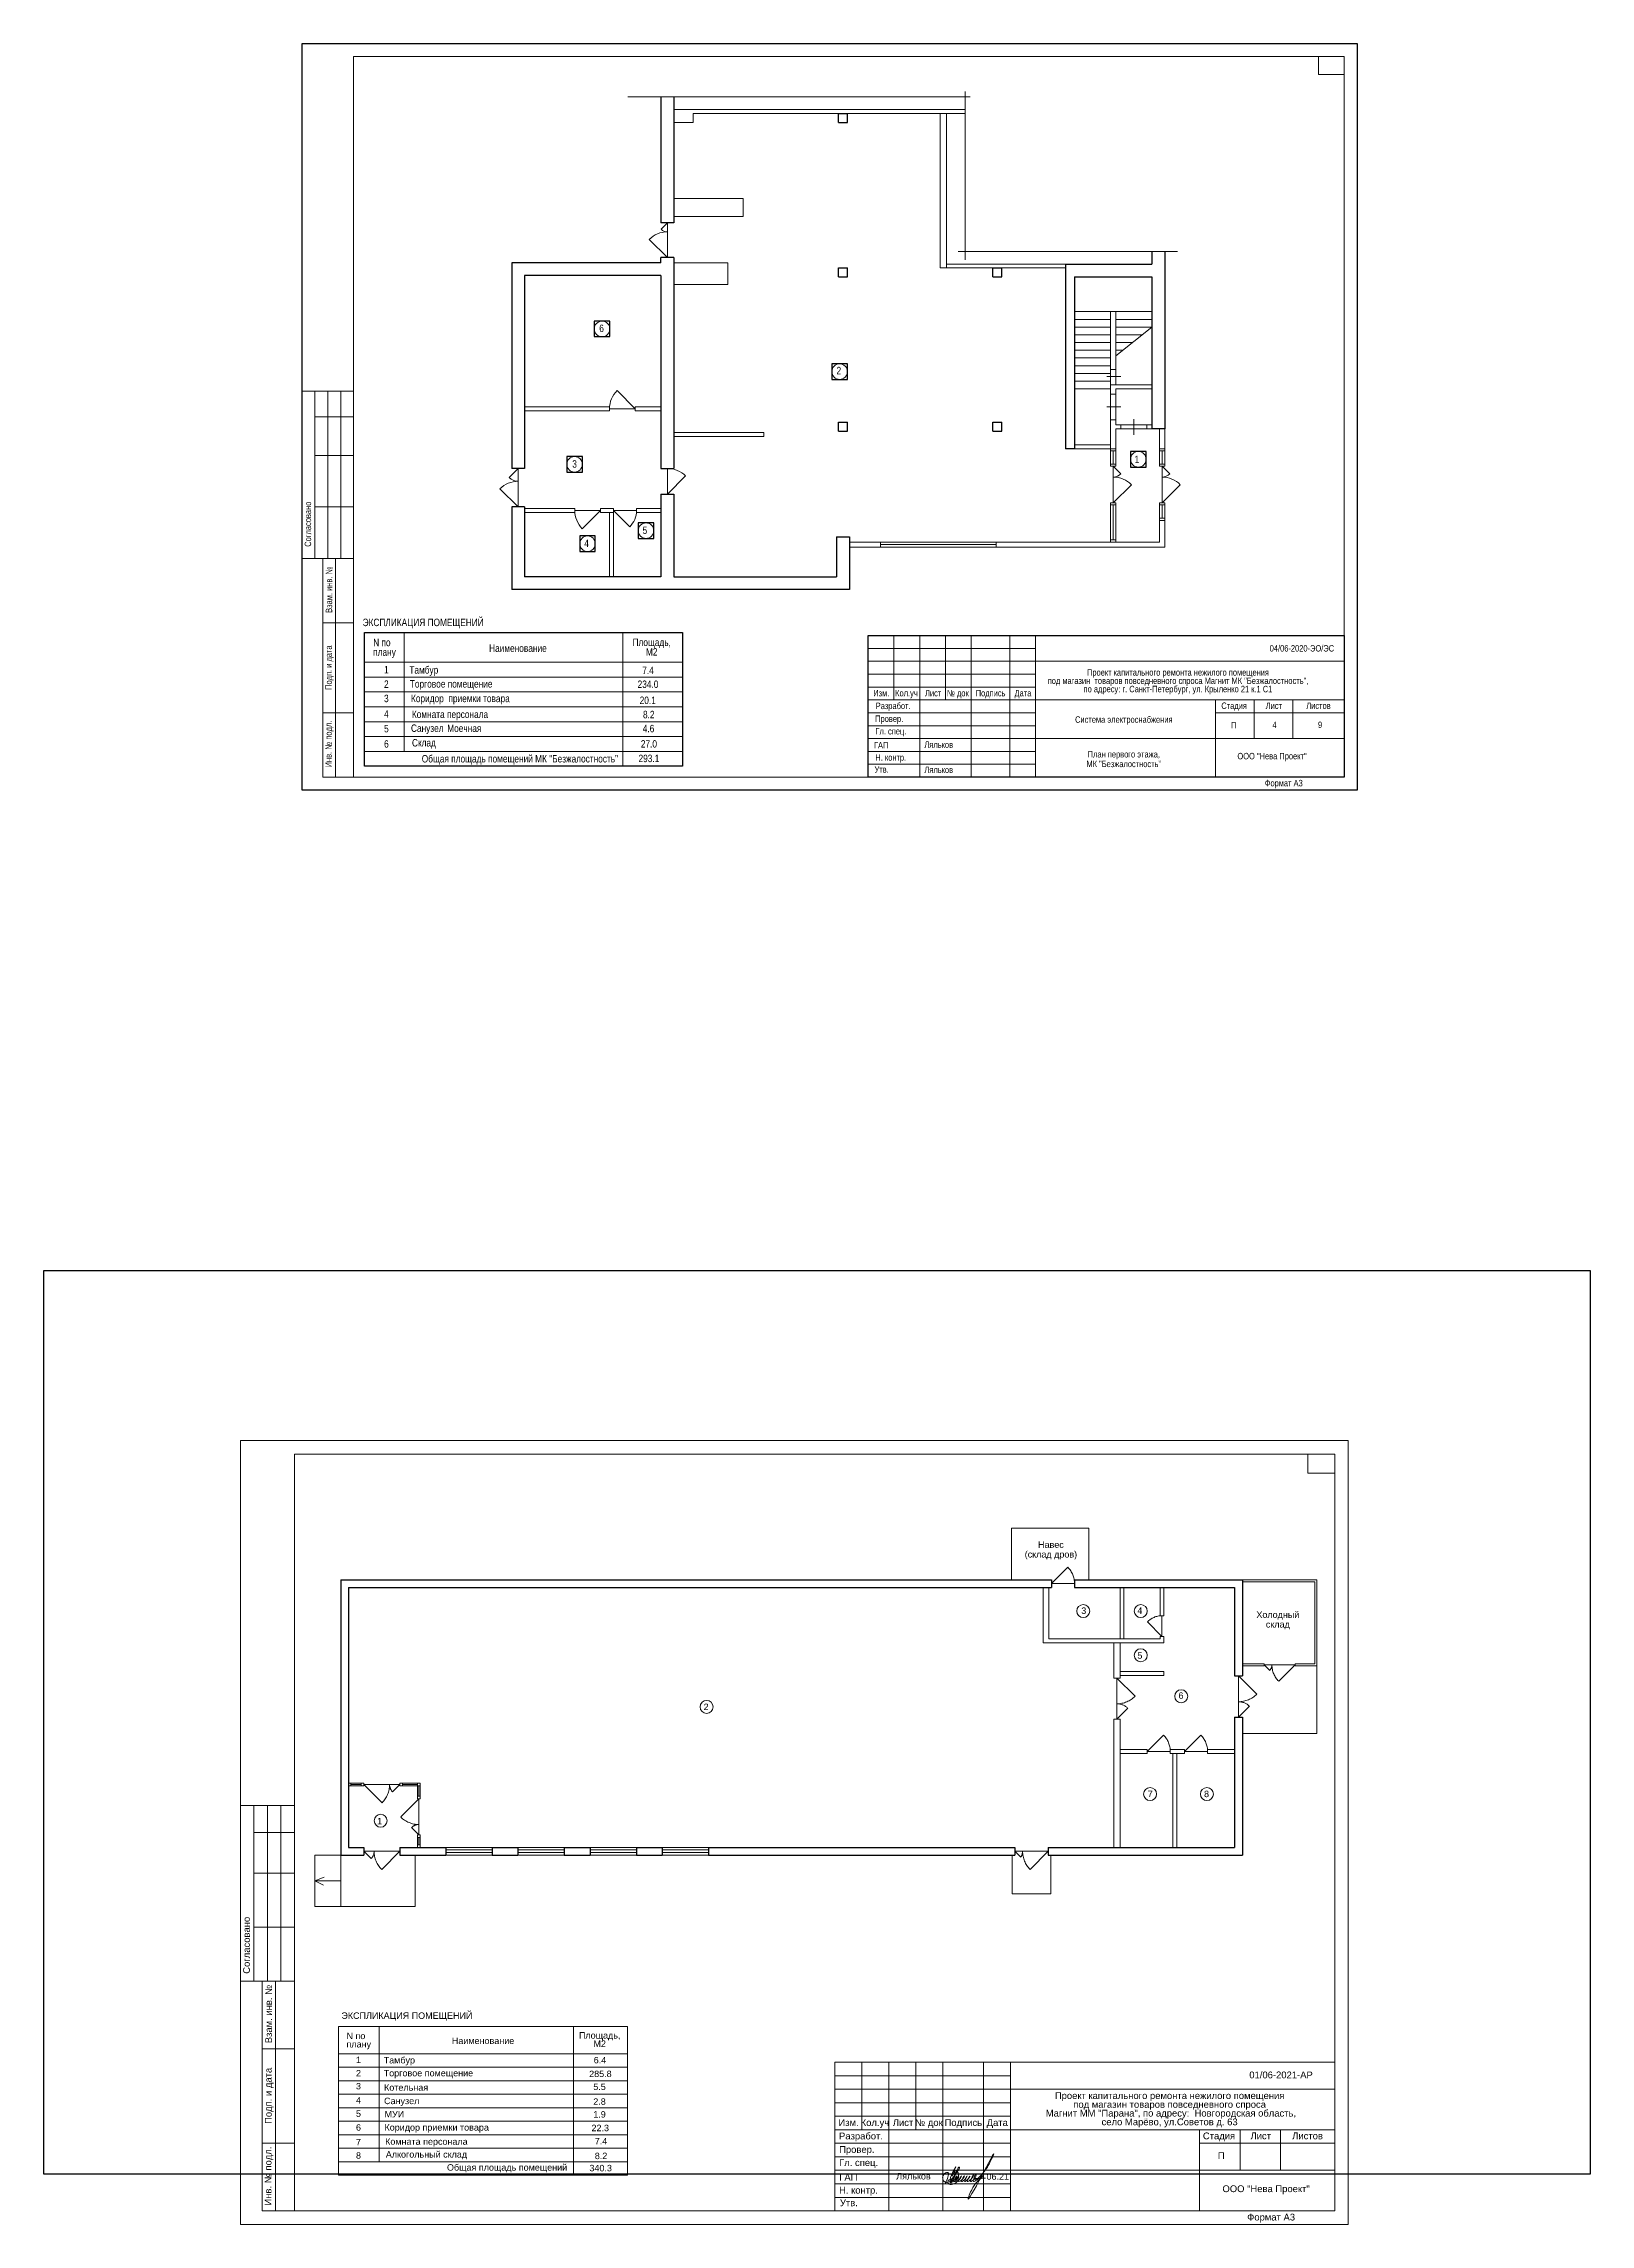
# Model space of a CAD drawing. Header units: metres. Extents: x -271.2 to -211.1, y -130.9 to -46.2.
import ezdxf
from ezdxf.enums import TextEntityAlignment as Align

# ---------------------------------------------------------------- set-up
doc = ezdxf.new("R2010")
doc.units = ezdxf.units.M
doc.header["$MEASUREMENT"] = 0
doc.header["$XCLIPFRAME"] = 0
doc.linetypes.add('DGN Style 2', pattern=[2.207757, 1.324654, -0.883103])
doc.layers.add('Level 50', color=7, linetype='Continuous', lineweight=0)
doc.layers.add('Level 63', color=7, linetype='Continuous', lineweight=0)
for name, color, linetype in [('YOLO_FRAME', 1, 'Continuous'), ('YOLO_STAMP', 1, 'Continuous'), ('YOLO_TABLE', 1, 'Continuous')]:
    doc.layers.add(name, color=color, linetype=linetype)
doc.styles.add('GOST 2.304', font='CS_Gost2304.shx')
doc.styles.add('Style-Arial', font='arial.ttf')
picture_1 = doc.add_image_def('image1.jpeg', size_in_pixel=(2857, 1667))

# ---------------------------------------------------------------- blocks, each defined once
blk = doc.blocks.new('*U8')
at = {"layer": 'Level 50', "color": 7, "linetype": 'Continuous', "lineweight": 0}
for p, q in [((-20.487, 14.5), (20.513, 14.5)), ((-20.487, -14.5), (-20.487, 14.5)), ((20.513, 14.5), (20.513, -14.5)), ((20.513, -14.5), (-20.487, -14.5))]:
    blk.add_line(p, q, dxfattribs=at)
at = {"layer": 'Level 50', "color": 7, "linetype": 'Continuous', "lineweight": 13}
for p, q in [((-18.487, 14), (20.013, 14)), ((-18.487, 14), (-18.487, -14)), ((19.013, 14), (19.013, 13.3)), ((20.013, 14), (20.013, -14)), ((19.013, 13.3), (20.013, 13.3)), ((-18.926, -14), (20.013, -14))]:
    blk.add_line(p, q, dxfattribs=at)
at = {"layer": 'Level 63', "color": 7, "linetype": 'Continuous', "lineweight": 13}
for p, q in [((-20.487, 1), (-18.487, 1)), ((-20.487, 1), (-20.487, -5.5)), ((-19.987, 1), (-19.987, -5.5)), ((-19.487, 1), (-19.487, -5.5)), ((-18.987, 1), (-18.987, -5.5)), ((-19.987, 0), (-18.487, 0)), ((-19.987, -1.5), (-18.487, -1.5)), ((-19.987, -3.5), (-18.487, -3.5)), ((-20.487, -5.5), (-18.487, -5.5)), ((-19.687, -5.5), (-18.487, -5.5)), ((-19.187, -14), (-19.187, -5.5)), ((-19.687, -8), (-18.487, -8)), ((1.513, -8.5), (20.013, -8.5)), ((1.513, -8.5), (1.513, -14)), ((2.513, -8.5), (2.513, -11)), ((3.513, -8.5), (3.513, -14)), ((4.513, -8.5), (4.513, -11)), ((5.513, -8.5), (5.513, -14)), ((7.013, -8.5), (7.013, -14)), ((8.013, -8.5), (8.013, -14)), ((8.013, -9.5), (20.013, -9.5)), ((1.513, -10.5), (8.013, -10.5)), ((1.513, -11), (8.013, -11)), ((8.013, -11), (20.013, -11)), ((-19.687, -11.5), (-18.487, -11.5)), ((15.013, -11.5), (20.013, -11.5)), ((8.013, -12.5), (20.013, -12.5))]:
    blk.add_line(p, q, dxfattribs=at)
at = {"layer": 'Level 63', "color": 7, "linetype": 'Continuous', "lineweight": 0}
for p, q in [((1.513, -9), (8.013, -9)), ((1.513, -9.5), (8.013, -9.5)), ((1.513, -10), (8.013, -10)), ((1.513, -11.5), (8.013, -11.5)), ((1.513, -12), (8.013, -12)), ((1.513, -12.5), (8.013, -12.5)), ((1.513, -13), (8.013, -13)), ((1.513, -13.5), (8.013, -13.5))]:
    blk.add_line(p, q, dxfattribs=at)
at = {"layer": 'Level 63', "color": 7, "linetype": 'Continuous', "lineweight": 13, "flags": 128}
for points in [[(-18.487, -14), (-19.687, -14), (-19.687, -5.5)], [(15.013, -11), (15.013, -14)], [(16.513, -11), (16.513, -12.5)], [(18.013, -11), (18.013, -12.5)]]:
    blk.add_lwpolyline(points, dxfattribs=at)
at = {"color": 7, "linetype": 'Continuous', "lineweight": 13, "style": 'Style-Arial'}
blk.add_text('ООО "Нева Проект"', height=0.25, dxfattribs=at).set_placement((15.859, -13.057), align=Align.TOP_LEFT)
at = {"layer": 'Level 63', "color": 7, "linetype": 'Continuous', "lineweight": 0, "style": 'Style-Arial'}
for s, p in [('Согласовано', (-20.263, -4.173)), ('Взам. инв. №', (-19.445, -6.716)), ('Подп. и дата', (-19.457, -9.745)), ('Инв. № подл.', (-19.462, -12.713))]:
    blk.add_text(s, height=0.25, rotation=90, dxfattribs=at).set_placement(p, align=Align.MIDDLE_CENTER)
for s, p in [('Изм.', (2.02, -10.735)), ('Разработ.', (2.482, -11.231)), ('Кол.уч', (2.997, -10.735)), ('Лист', (4.036, -10.735)), ('№ док', (4.994, -10.735)), ('Подпись', (6.268, -10.735)), ('Дата', (7.524, -10.735)), ('Стадия', (15.731, -11.225)), ('Лист', (17.276, -11.225)), ('Листов', (19.009, -11.225)), ('Провер.', (2.327, -11.729)), ('Гл. спец.', (2.393, -12.216)), ('ГАП', (2.014, -12.757)), ('Н. контр.', (2.388, -13.235)), ('Утв.', (2.032, -13.702)), ('Формат А3', (17.66, -14.231))]:
    blk.add_text(s, height=0.25, dxfattribs=at).set_placement(p, align=Align.MIDDLE_CENTER)

msp = doc.modelspace()

# ---------------------------------------------------------------- linework, layer by layer
at = {"color": 7, "linetype": 'Continuous', "lineweight": 0}
for p, q in [((-261.187, -46.191), (-220.187, -46.191)), ((-261.187, -75.191), (-261.187, -46.191)), ((-220.187, -46.191), (-220.187, -75.191)), ((-235.226, -48.255), (-248.534, -48.255)), ((-235.425, -48.054), (-235.425, -54.597)), ((-246.991, -53.155), (-247.238, -53.403)), ((-246.991, -53.155), (-246.991, -54.505)), ((-247.698, -53.798), (-246.991, -54.505)), ((-227.174, -54.272), (-235.698, -54.272)), ((-231.166, -56.605), (-228.166, -56.605)), ((-231.166, -56.905), (-229.766, -56.905)), ((-231.166, -57.205), (-229.766, -57.205)), ((-231.166, -57.505), (-229.766, -57.505)), ((-229.566, -56.905), (-228.166, -56.905)), ((-228.166, -57.205), (-229.566, -58.323)), ((-229.566, -57.205), (-228.166, -57.205)), ((-229.566, -57.505), (-228.542, -57.505)), ((-231.166, -57.805), (-229.766, -57.805)), ((-231.166, -58.105), (-229.766, -58.105)), ((-231.166, -58.405), (-229.766, -58.405)), ((-229.566, -57.805), (-228.917, -57.805)), ((-229.566, -58.105), (-229.293, -58.105)), ((-231.166, -58.705), (-229.766, -58.705)), ((-231.166, -59.005), (-229.766, -59.005)), ((-231.166, -59.305), (-229.766, -59.305)), ((-229.918, -59.122), (-229.375, -59.122)), ((-229.766, -58.855), (-229.766, -59.455)), ((-229.566, -58.855), (-229.566, -59.455)), ((-248.241, -60.38), (-248.948, -59.673)), ((-231.166, -59.605), (-229.766, -59.605)), ((-229.766, -60.805), (-229.766, -59.805)), ((-229.566, -59.805), (-229.566, -60.805)), ((-249.241, -60.38), (-248.241, -60.38)), ((-229.918, -60.305), (-229.375, -60.305)), ((-228.866, -60.782), (-228.866, -61.397)), ((-229.366, -61.005), (-228.366, -61.005)), ((-229.366, -61.155), (-228.366, -61.155)), ((-252.791, -62.695), (-253.144, -63.049)), ((-252.791, -62.695), (-252.791, -64.195)), ((-246.991, -62.695), (-246.991, -63.695)), ((-229.766, -62.015), (-229.766, -62.535)), ((-229.666, -62.015), (-229.666, -62.535)), ((-229.666, -62.615), (-229.666, -64.035)), ((-229.666, -62.615), (-229.369, -62.912)), ((-229.566, -62.015), (-229.566, -62.535)), ((-227.866, -62.015), (-227.866, -62.535)), ((-227.766, -62.015), (-227.766, -62.535)), ((-227.766, -62.615), (-227.766, -64.035)), ((-227.766, -62.615), (-227.469, -62.912)), ((-227.666, -62.015), (-227.666, -62.535)), ((-253.498, -63.488), (-252.791, -64.195)), ((-246.991, -63.695), (-246.284, -62.988)), ((-228.959, -63.328), (-229.666, -64.035)), ((-227.059, -63.328), (-227.766, -64.035)), ((-249.591, -64.33), (-250.591, -64.33)), ((-249.591, -64.33), (-250.298, -65.037)), ((-248.191, -64.33), (-249.091, -64.33)), ((-249.091, -64.33), (-248.454, -64.967)), ((-229.766, -64.115), (-229.766, -65.555)), ((-229.666, -64.115), (-229.666, -65.475)), ((-229.566, -64.115), (-229.566, -65.555)), ((-227.866, -64.115), (-227.866, -64.635)), ((-227.766, -64.635), (-227.766, -64.115)), ((-227.666, -64.635), (-227.666, -64.115)), ((-234.216, -65.555), (-238.716, -65.555)), ((-238.716, -65.655), (-234.216, -65.655)), ((-234.216, -65.755), (-238.716, -65.755)), ((-239.187, -69.691), (-232.687, -69.691)), ((-239.187, -70.191), (-232.687, -70.191)), ((-258.764, -70.804), (-246.411, -70.804)), ((-239.187, -70.691), (-232.687, -70.691)), ((-258.764, -71.382), (-246.411, -71.382)), ((-258.764, -71.959), (-246.411, -71.959)), ((-258.764, -72.537), (-246.411, -72.537)), ((-239.187, -72.191), (-232.687, -72.191)), ((-239.187, -72.691), (-232.687, -72.691)), ((-258.764, -73.114), (-246.411, -73.114)), ((-258.764, -73.692), (-246.411, -73.692)), ((-239.187, -73.191), (-232.687, -73.191)), ((-239.187, -73.691), (-232.687, -73.691)), ((-239.187, -74.191), (-232.687, -74.191)), ((-220.187, -75.191), (-261.187, -75.191)), ((-259.771, -124.813), (-248.54, -124.813)), ((-259.771, -125.338), (-248.54, -125.338)), ((-259.771, -125.863), (-248.54, -125.863)), ((-259.771, -126.388), (-248.54, -126.388)), ((-259.771, -126.913), (-248.54, -126.913)), ((-259.771, -127.438), (-248.54, -127.438)), ((-259.771, -127.963), (-248.54, -127.963)), ((-259.771, -128.488), (-248.54, -128.488))]:
    msp.add_line(p, q, dxfattribs=at)
at = {"color": 7, "linetype": 'Continuous', "lineweight": 13}
for p, q in [((-259.187, -46.691), (-220.687, -46.691)), ((-259.187, -46.691), (-259.187, -74.691)), ((-221.687, -46.691), (-221.687, -47.391)), ((-221.687, -47.391), (-220.687, -47.391)), ((-220.687, -46.691), (-220.687, -74.691)), ((-246.741, -48.755), (-235.425, -48.755)), ((-245.991, -48.905), (-235.425, -48.905)), ((-245.991, -48.905), (-245.991, -49.255)), ((-236.391, -48.905), (-236.391, -54.905)), ((-236.141, -48.905), (-236.141, -54.905)), ((-245.991, -49.255), (-246.741, -49.255)), ((-244.041, -52.205), (-246.741, -52.205)), ((-244.041, -52.205), (-244.041, -52.905)), ((-244.041, -52.905), (-246.741, -52.905)), ((-244.641, -54.705), (-246.741, -54.705)), ((-244.641, -54.705), (-244.641, -55.555)), ((-231.516, -54.905), (-236.391, -54.905)), ((-231.516, -54.755), (-236.141, -54.755)), ((-244.641, -55.555), (-246.741, -55.555)), ((-229.766, -58.855), (-229.766, -56.605)), ((-229.566, -58.855), (-229.566, -56.605)), ((-229.766, -58.855), (-229.566, -58.855)), ((-261.187, -59.691), (-259.187, -59.691)), ((-261.187, -59.691), (-261.187, -66.191)), ((-260.687, -59.691), (-260.687, -66.191)), ((-260.187, -59.691), (-260.187, -66.191)), ((-259.687, -59.691), (-259.687, -66.191)), ((-229.766, -59.805), (-229.766, -59.455)), ((-229.766, -59.455), (-228.166, -59.455)), ((-229.766, -59.805), (-229.566, -59.805)), ((-229.566, -59.805), (-229.566, -59.605)), ((-229.566, -59.605), (-228.166, -59.605)), ((-260.687, -60.691), (-259.187, -60.691)), ((-252.541, -60.305), (-249.241, -60.305)), ((-252.541, -60.455), (-249.241, -60.455)), ((-249.241, -60.305), (-249.241, -60.455)), ((-248.241, -60.305), (-248.241, -60.455)), ((-248.241, -60.305), (-247.241, -60.305)), ((-248.241, -60.455), (-247.241, -60.455)), ((-229.766, -60.805), (-229.566, -60.805)), ((-229.566, -61.005), (-229.566, -60.805)), ((-243.241, -61.305), (-246.741, -61.305)), ((-243.241, -61.455), (-246.741, -61.455)), ((-243.241, -61.305), (-243.241, -61.455)), ((-231.166, -61.785), (-229.766, -61.785)), ((-229.566, -61.005), (-229.366, -61.005)), ((-229.566, -61.155), (-229.366, -61.155)), ((-229.366, -61.155), (-229.366, -61.005)), ((-228.366, -61.155), (-228.366, -61.005)), ((-228.366, -61.005), (-228.166, -61.005)), ((-228.366, -61.155), (-228.166, -61.155)), ((-260.687, -62.191), (-259.187, -62.191)), ((-231.166, -61.935), (-229.566, -61.935)), ((-260.687, -64.191), (-259.187, -64.191)), ((-252.541, -64.255), (-250.591, -64.255)), ((-250.591, -64.255), (-250.591, -64.405)), ((-249.591, -64.255), (-249.591, -64.405)), ((-249.591, -64.255), (-249.091, -64.255)), ((-249.091, -64.255), (-249.091, -66.905)), ((-248.191, -64.255), (-248.191, -64.405)), ((-248.191, -64.255), (-247.241, -64.255)), ((-252.541, -64.405), (-250.591, -64.405)), ((-249.591, -64.405), (-249.091, -64.405)), ((-249.241, -64.405), (-249.241, -66.905)), ((-248.191, -64.405), (-247.241, -64.405)), ((-227.866, -64.635), (-227.866, -65.555)), ((-227.666, -64.635), (-227.666, -65.755)), ((-239.916, -65.555), (-238.716, -65.555)), ((-239.916, -65.755), (-238.716, -65.755)), ((-238.716, -65.555), (-238.716, -65.755)), ((-234.216, -65.555), (-234.216, -65.755)), ((-234.216, -65.555), (-227.866, -65.555)), ((-234.216, -65.755), (-227.666, -65.755)), ((-261.187, -66.191), (-259.187, -66.191)), ((-259.887, -74.691), (-259.887, -66.191)), ((-260.387, -68.691), (-259.187, -68.691)), ((-258.764, -69.072), (-246.411, -69.072)), ((-258.764, -69.072), (-258.764, -74.269)), ((-257.218, -69.072), (-257.218, -73.692)), ((-248.721, -69.072), (-248.721, -74.269)), ((-246.411, -69.072), (-246.411, -74.269)), ((-239.187, -69.191), (-220.687, -69.191)), ((-239.187, -69.191), (-239.187, -74.691)), ((-238.187, -69.191), (-238.187, -71.691)), ((-237.187, -69.191), (-237.187, -74.691)), ((-236.187, -69.191), (-236.187, -71.691)), ((-235.187, -69.191), (-235.187, -74.691)), ((-233.687, -69.191), (-233.687, -74.691)), ((-232.687, -69.191), (-232.687, -74.691)), ((-258.764, -70.227), (-246.411, -70.227)), ((-232.687, -70.191), (-220.687, -70.191)), ((-239.187, -71.191), (-232.687, -71.191)), ((-239.187, -71.691), (-220.687, -71.691)), ((-260.387, -72.191), (-259.187, -72.191)), ((-225.687, -72.191), (-220.687, -72.191)), ((-232.687, -73.191), (-220.687, -73.191)), ((-258.764, -74.269), (-246.411, -74.269)), ((-259.626, -74.691), (-220.687, -74.691)), ((-259.771, -123.238), (-248.54, -123.238)), ((-259.771, -123.238), (-259.771, -129.013)), ((-258.196, -123.238), (-258.196, -128.488)), ((-250.64, -123.238), (-250.64, -129.013)), ((-248.54, -123.238), (-248.54, -129.013)), ((-259.771, -124.288), (-248.54, -124.288)), ((-259.771, -129.013), (-248.54, -129.013))]:
    msp.add_line(p, q, dxfattribs=at)
at = {"color": 7, "linetype": 'Continuous', "lineweight": 30}
for p, q in [((-247.241, -48.255), (-247.241, -53.155)), ((-246.741, -48.255), (-246.741, -53.155)), ((-240.341, -48.905), (-239.991, -48.905)), ((-240.341, -49.255), (-240.341, -48.905)), ((-239.991, -49.255), (-239.991, -48.905)), ((-240.341, -49.255), (-239.991, -49.255)), ((-246.741, -53.155), (-247.241, -53.155)), ((-247.241, -54.705), (-253.041, -54.705)), ((-253.041, -54.705), (-253.041, -62.695)), ((-246.741, -54.505), (-247.241, -54.505)), ((-247.241, -54.705), (-247.241, -54.505)), ((-246.741, -54.505), (-246.741, -62.695)), ((-240.341, -54.905), (-239.991, -54.905)), ((-240.341, -55.255), (-240.341, -54.905)), ((-239.991, -55.255), (-239.991, -54.905)), ((-234.341, -54.905), (-233.991, -54.905)), ((-234.341, -55.255), (-234.341, -54.905)), ((-233.991, -55.255), (-233.991, -54.905)), ((-231.516, -54.755), (-231.516, -61.935)), ((-231.516, -54.755), (-228.166, -54.755)), ((-228.166, -54.272), (-228.166, -54.755)), ((-227.666, -54.272), (-227.666, -61.155)), ((-252.541, -55.205), (-252.541, -62.695)), ((-247.241, -55.205), (-252.541, -55.205)), ((-247.241, -55.205), (-247.241, -62.695)), ((-240.341, -55.255), (-239.991, -55.255)), ((-234.341, -55.255), (-233.991, -55.255)), ((-231.166, -55.255), (-231.166, -61.935)), ((-231.166, -55.255), (-228.166, -55.255)), ((-228.166, -55.255), (-228.166, -61.155)), ((-240.341, -60.905), (-239.991, -60.905)), ((-240.341, -61.255), (-240.341, -60.905)), ((-239.991, -61.255), (-239.991, -60.905)), ((-234.341, -60.905), (-233.991, -60.905)), ((-234.341, -61.255), (-234.341, -60.905)), ((-233.991, -61.255), (-233.991, -60.905)), ((-240.341, -61.255), (-239.991, -61.255)), ((-234.341, -61.255), (-233.991, -61.255)), ((-227.666, -61.155), (-228.166, -61.155)), ((-252.541, -62.695), (-253.041, -62.695)), ((-247.241, -62.695), (-246.741, -62.695)), ((-231.166, -61.935), (-231.516, -61.935)), ((-252.541, -64.195), (-253.041, -64.195)), ((-253.041, -64.195), (-253.041, -67.405)), ((-252.541, -64.195), (-252.541, -66.905)), ((-247.241, -63.695), (-246.741, -63.695)), ((-247.241, -63.695), (-247.241, -66.905)), ((-246.741, -63.695), (-246.741, -66.905)), ((-240.416, -65.355), (-240.416, -66.905)), ((-240.416, -65.355), (-239.916, -65.355)), ((-239.916, -65.355), (-239.916, -67.405)), ((-247.241, -66.905), (-252.541, -66.905)), ((-246.741, -66.905), (-240.416, -66.905)), ((-239.916, -67.405), (-253.041, -67.405))]:
    msp.add_line(p, q, dxfattribs=at)
at = {"color": 7, "linetype": 'Continuous', "lineweight": 13, "flags": 128}
for points in [[(-229.566, -61.155), (-229.566, -62.015), (-229.766, -62.015), (-229.766, -60.805)], [(-227.666, -61.155), (-227.666, -62.015), (-227.866, -62.015), (-227.866, -61.155)], [(-227.866, -61.935), (-227.666, -61.935)], [(-227.666, -64.635), (-227.866, -64.635)], [(-227.866, -64.715), (-227.666, -64.715)], [(-229.766, -65.555), (-229.766, -65.475), (-229.766, -65.475), (-229.566, -65.475), (-229.566, -65.555)], [(-259.187, -74.691), (-260.387, -74.691), (-260.387, -66.191)], [(-225.687, -71.691), (-225.687, -74.691)], [(-224.187, -71.691), (-224.187, -73.191)], [(-222.687, -71.691), (-222.687, -73.191)]]:
    msp.add_lwpolyline(points, dxfattribs=at)
for points in [[(-229.766, -62.535), (-229.566, -62.535), (-229.566, -62.615), (-229.766, -62.615), (-229.766, -62.535)], [(-227.866, -62.535), (-227.666, -62.535), (-227.666, -62.615), (-227.866, -62.615), (-227.866, -62.535)], [(-229.766, -64.035), (-229.566, -64.035), (-229.566, -64.115), (-229.766, -64.115), (-229.766, -64.035)], [(-227.866, -64.035), (-227.666, -64.035), (-227.666, -64.115), (-227.866, -64.115), (-227.866, -64.035)]]:
    msp.add_lwpolyline(points, close=True, dxfattribs=at)
at = {"color": 7, "linetype": 'Continuous', "lineweight": 13}
for centre in [(-249.53, -57.275), (-240.298, -58.935), (-250.6, -62.536), (-228.69, -62.341), (-247.822, -65.113), (-250.096, -65.623)]:
    msp.add_circle(centre, 0.302, dxfattribs=at)
at = {"color": 7, "linetype": 'Continuous', "lineweight": 0}
for centre, radius, start, end in [((-246.991, -54.505), 1, 90, 135), ((-246.991, -53.155), 0.35, 225, 270), ((-248.241, -60.38), 1, 135, 180), ((-246.991, -63.695), 1, 45, 90), ((-252.791, -64.195), 1, 90, 135), ((-252.791, -62.695), 0.5, 225, 270), ((-229.666, -62.615), 0.42, 270, 315), ((-229.666, -64.035), 1, 45, 90), ((-227.766, -62.615), 0.42, 270, 315), ((-227.766, -64.035), 1, 45, 90), ((-249.591, -64.33), 1, 180, 225), ((-249.091, -64.33), 0.9, 315, 0)]:
    msp.add_arc(centre, radius, start, end, dxfattribs=at)
at = {"color": 5, "linetype": 'Continuous', "lineweight": 0}
msp.add_spline([(-236.192, -129.317), (-236.09, -129.082), (-236.065, -128.988), (-236.065, -128.935), (-236.096, -128.903), (-236.145, -128.903), (-236.222, -128.948), (-236.277, -129.018), (-236.292, -129.058), (-236.292, -129.127), (-236.275, -129.19), (-236.232, -129.251), (-236.183, -129.28), (-236.116, -129.291), (-236.048, -129.273), (-235.989, -129.246), (-235.949, -129.215), (-235.878, -129.091), (-235.812, -128.955), (-235.758, -128.845), (-235.702, -128.747), (-235.664, -128.695), (-235.647, -128.691), (-235.64, -128.716), (-235.651, -128.757), (-235.684, -128.802), (-235.875, -129.17), (-235.936, -129.275), (-235.981, -129.302), (-235.994, -129.28), (-235.999, -129.259), (-236.007, -129.184), (-235.974, -129.06), (-235.879, -128.854), (-235.78, -128.683), (-235.877, -128.881), (-235.814, -128.825), (-235.943, -129.048), (-235.842, -128.918), (-235.768, -128.875), (-235.712, -128.89), (-235.685, -128.95), (-235.677, -129.047), (-235.748, -129.27), (-235.836, -129.334), (-235.9, -129.361), (-236, -129.365), (-236.068, -129.336), (-236.081, -129.314), (-236.088, -129.263), (-236.075, -129.212), (-235.999, -129.184), (-235.846, -129.047), (-235.961, -129.275), (-235.902, -129.24), (-235.748, -129.086), (-235.736, -129.041), (-235.861, -129.258), (-235.728, -129.157), (-235.66, -129.034), (-235.777, -129.267), (-235.615, -129.139), (-235.557, -129.034), (-235.68, -129.251), (-235.514, -129.145), (-235.447, -129.034), (-235.557, -129.253), (-235.387, -129.117), (-235.34, -129.034), (-235.441, -129.25), (-235.244, -129.058), (-235.239, -129.046), (-235.337, -129.238), (-235.093, -129.011), (-235.09, -129.001), (-235.214, -129.242), (-234.995, -129.011), (-234.995, -128.982), (-235.105, -129.23), (-234.804, -129.005), (-234.46, -128.512), (-234.325, -128.222), (-235.303, -129.915), (-235.12, -129.483), (-234.895, -129.192), (-234.742, -129.039), (-234.797, -129.135), (-235.068, -129.168), (-234.625, -129.125)], degree=3, dxfattribs=at)
at = {"layer": 'Level 50', "color": 7, "linetype": 'Continuous', "lineweight": 0}
for p, q in [((-233.618, -103.874), (-230.618, -103.874)), ((-233.618, -105.874), (-233.618, -103.874)), ((-230.618, -105.874), (-230.618, -103.874)), ((-232.068, -106.024), (-231.432, -105.388)), ((-232.068, -106.024), (-231.168, -106.024)), ((-227.773, -108.074), (-228.339, -107.509)), ((-227.773, -107.274), (-227.773, -108.074)), ((-223.798, -109.184), (-222.598, -109.184)), ((-223.798, -109.184), (-223.586, -109.396)), ((-222.598, -109.184), (-223.235, -109.821)), ((-221.748, -109.224), (-221.748, -111.854)), ((-229.523, -109.694), (-229.523, -111.294)), ((-229.523, -109.694), (-228.816, -110.401)), ((-224.798, -109.614), (-224.798, -111.214)), ((-224.798, -109.614), (-224.091, -110.321)), ((-229.099, -110.87), (-229.523, -111.294)), ((-224.374, -110.79), (-224.798, -111.214)), ((-228.348, -112.549), (-227.712, -111.913)), ((-228.348, -112.549), (-227.448, -112.549)), ((-226.898, -112.549), (-226.262, -111.913)), ((-226.898, -112.549), (-225.998, -112.549)), ((-224.648, -111.854), (-221.748, -111.854)), ((-259.288, -113.784), (-258.888, -113.784)), ((-259.288, -113.834), (-258.888, -113.834)), ((-259.288, -113.884), (-258.888, -113.884)), ((-258.788, -113.834), (-257.388, -113.834)), ((-258.788, -113.834), (-258.081, -114.541)), ((-257.388, -113.834), (-257.671, -114.117)), ((-256.648, -114.384), (-257.355, -115.091)), ((-257.288, -113.784), (-256.698, -113.784)), ((-257.288, -113.834), (-256.698, -113.834)), ((-257.288, -113.884), (-256.698, -113.884)), ((-256.698, -113.884), (-256.698, -114.284)), ((-256.648, -113.884), (-256.648, -114.284)), ((-256.648, -114.384), (-256.648, -115.784)), ((-256.598, -113.884), (-256.598, -114.284)), ((-256.648, -115.784), (-256.931, -115.501)), ((-256.698, -115.884), (-256.698, -116.174)), ((-256.648, -115.884), (-256.648, -116.174)), ((-256.598, -115.884), (-256.598, -116.174)), ((-260.688, -116.574), (-260.688, -118.574)), ((-259.688, -116.574), (-260.688, -116.574)), ((-259.688, -116.574), (-259.688, -118.574)), ((-257.388, -116.424), (-258.788, -116.424)), ((-258.788, -116.424), (-258.505, -116.707)), ((-257.388, -116.424), (-258.095, -117.131)), ((-256.788, -116.574), (-256.788, -118.574)), ((-253.798, -116.374), (-255.598, -116.374)), ((-253.798, -116.474), (-255.598, -116.474)), ((-250.998, -116.374), (-252.798, -116.374)), ((-250.998, -116.474), (-252.798, -116.474)), ((-248.198, -116.374), (-249.998, -116.374)), ((-248.198, -116.474), (-249.998, -116.474)), ((-245.398, -116.374), (-247.198, -116.374)), ((-245.398, -116.474), (-247.198, -116.474)), ((-233.588, -116.574), (-233.588, -118.074)), ((-232.188, -116.424), (-233.488, -116.424)), ((-233.488, -116.424), (-233.26, -116.653)), ((-232.188, -116.424), (-232.895, -117.131)), ((-232.088, -116.574), (-232.088, -118.074)), ((-260.688, -117.574), (-260.326, -117.426)), ((-259.688, -117.574), (-260.688, -117.574)), ((-260.688, -117.574), (-260.36, -117.738)), ((-260.688, -118.574), (-256.788, -118.574)), ((-233.588, -118.074), (-232.088, -118.074))]:
    msp.add_line(p, q, dxfattribs=at)
at = {"layer": 'Level 50', "color": 7, "linetype": 'Continuous', "lineweight": 30}
for p, q in [((-259.688, -105.874), (-232.068, -105.874)), ((-259.688, -105.874), (-259.688, -116.574)), ((-232.068, -105.874), (-232.068, -106.174)), ((-231.168, -105.874), (-231.168, -106.174)), ((-231.168, -105.874), (-224.648, -105.874)), ((-224.648, -105.874), (-224.648, -109.614)), ((-259.388, -106.174), (-259.388, -116.274)), ((-259.388, -106.174), (-232.068, -106.174)), ((-231.168, -106.174), (-224.948, -106.174)), ((-224.948, -106.174), (-224.948, -109.614)), ((-224.948, -109.614), (-224.648, -109.614)), ((-224.948, -111.214), (-224.648, -111.214)), ((-224.948, -111.214), (-224.948, -116.274)), ((-224.648, -111.214), (-224.648, -116.574)), ((-259.688, -116.574), (-258.788, -116.574)), ((-259.388, -116.274), (-258.788, -116.274)), ((-258.788, -116.274), (-258.788, -116.574)), ((-257.388, -116.274), (-257.388, -116.574)), ((-257.388, -116.274), (-255.598, -116.274)), ((-257.388, -116.574), (-255.598, -116.574)), ((-255.598, -116.274), (-255.598, -116.574)), ((-253.798, -116.274), (-253.798, -116.574)), ((-253.798, -116.274), (-252.798, -116.274)), ((-253.798, -116.574), (-252.798, -116.574)), ((-252.798, -116.274), (-252.798, -116.574)), ((-250.998, -116.274), (-250.998, -116.574)), ((-250.998, -116.274), (-249.998, -116.274)), ((-250.998, -116.574), (-249.998, -116.574)), ((-249.998, -116.274), (-249.998, -116.574)), ((-248.198, -116.274), (-248.198, -116.574)), ((-248.198, -116.274), (-247.198, -116.274)), ((-248.198, -116.574), (-247.198, -116.574)), ((-247.198, -116.274), (-247.198, -116.574)), ((-245.398, -116.274), (-245.398, -116.574)), ((-245.398, -116.274), (-233.488, -116.274)), ((-245.398, -116.574), (-233.488, -116.574)), ((-233.488, -116.274), (-233.488, -116.574)), ((-232.188, -116.274), (-232.188, -116.574)), ((-232.188, -116.274), (-224.948, -116.274)), ((-232.188, -116.574), (-224.648, -116.574))]:
    msp.add_line(p, q, dxfattribs=at)
at = {"layer": 'Level 50', "color": 7, "linetype": 'Continuous', "lineweight": 13}
for p, q in [((-224.648, -105.874), (-221.748, -105.874)), ((-221.748, -105.874), (-221.748, -109.224)), ((-232.388, -106.174), (-232.388, -108.324)), ((-232.168, -106.174), (-232.168, -108.174)), ((-229.398, -106.174), (-229.398, -108.174)), ((-229.248, -106.174), (-229.248, -108.174)), ((-227.848, -106.174), (-227.848, -107.274)), ((-227.698, -106.174), (-227.698, -107.274)), ((-224.648, -105.954), (-221.828, -105.954)), ((-221.828, -105.954), (-221.828, -109.144)), ((-227.848, -107.274), (-227.698, -107.274)), ((-232.388, -108.324), (-227.698, -108.324)), ((-232.168, -108.174), (-227.848, -108.174)), ((-229.648, -108.324), (-229.648, -109.694)), ((-229.398, -108.324), (-229.398, -109.694)), ((-227.848, -108.074), (-227.698, -108.074)), ((-227.848, -108.074), (-227.848, -108.174)), ((-227.698, -108.074), (-227.698, -108.324)), ((-224.648, -109.144), (-223.798, -109.144)), ((-224.648, -109.224), (-223.798, -109.224)), ((-223.798, -109.144), (-223.798, -109.224)), ((-222.598, -109.144), (-222.598, -109.224)), ((-222.598, -109.144), (-221.828, -109.144)), ((-222.598, -109.224), (-221.748, -109.224)), ((-229.648, -109.694), (-229.398, -109.694)), ((-229.398, -109.444), (-227.698, -109.444)), ((-229.398, -109.594), (-227.698, -109.594)), ((-227.698, -109.444), (-227.698, -109.594)), ((-229.648, -111.294), (-229.398, -111.294)), ((-229.648, -111.294), (-229.648, -116.274)), ((-229.398, -111.294), (-229.398, -116.274)), ((-229.398, -112.474), (-228.348, -112.474)), ((-229.398, -112.624), (-228.348, -112.624)), ((-228.348, -112.474), (-228.348, -112.624)), ((-227.448, -112.474), (-227.448, -112.624)), ((-227.448, -112.474), (-226.898, -112.474)), ((-227.448, -112.624), (-226.898, -112.624)), ((-227.348, -112.624), (-227.348, -116.274)), ((-227.198, -112.624), (-227.198, -116.274)), ((-226.898, -112.474), (-226.898, -112.624)), ((-225.998, -112.474), (-225.998, -112.624)), ((-225.998, -112.474), (-224.948, -112.474)), ((-225.998, -112.624), (-224.948, -112.624)), ((-255.598, -116.274), (-253.798, -116.274)), ((-253.798, -116.574), (-255.598, -116.574)), ((-252.798, -116.274), (-250.998, -116.274)), ((-250.998, -116.574), (-252.798, -116.574)), ((-249.998, -116.274), (-248.198, -116.274)), ((-248.198, -116.574), (-249.998, -116.574)), ((-247.198, -116.274), (-245.398, -116.274)), ((-245.398, -116.574), (-247.198, -116.574))]:
    msp.add_line(p, q, dxfattribs=at)
at = {"layer": 'Level 50', "color": 7, "linetype": 'Continuous', "lineweight": 13, "flags": 128}
for points in [[(-259.388, -113.784), (-259.288, -113.784), (-259.288, -113.884), (-259.388, -113.884), (-259.388, -113.784)], [(-258.888, -113.784), (-258.788, -113.784), (-258.788, -113.884), (-258.888, -113.884), (-258.888, -113.784)], [(-257.388, -113.784), (-257.288, -113.784), (-257.288, -113.884), (-257.388, -113.884), (-257.388, -113.784)], [(-256.698, -113.784), (-256.598, -113.784), (-256.598, -113.884), (-256.698, -113.884), (-256.698, -113.784)], [(-256.698, -114.284), (-256.598, -114.284), (-256.598, -114.384), (-256.698, -114.384), (-256.698, -114.284)], [(-256.698, -115.784), (-256.598, -115.784), (-256.598, -115.884), (-256.698, -115.884), (-256.698, -115.784)], [(-256.698, -116.174), (-256.598, -116.174), (-256.598, -116.274), (-256.698, -116.274), (-256.698, -116.174)]]:
    msp.add_lwpolyline(points, close=True, dxfattribs=at)
at = {"layer": 'Level 50', "color": 7, "linetype": 'Continuous', "lineweight": 0}
for centre in [(-230.833, -107.091), (-228.595, -107.091), (-228.595, -108.809), (-245.468, -110.815), (-227.025, -110.401), (-228.233, -114.201), (-226.026, -114.201), (-258.134, -115.237)]:
    msp.add_circle(centre, 0.252, dxfattribs=at)
at = {"layer": 'Level 50', "color": 7, "linetype": 'DGN Style 2', "lineweight": 0}
for centre, radius, start, end in [((-232.068, -106.024), 0.9, 0, 45), ((-227.773, -108.074), 0.8, 90, 135), ((-223.798, -109.184), 0.3, 315, 0), ((-222.598, -109.184), 0.9, 180, 225), ((-229.523, -109.694), 1, 270, 315), ((-229.523, -111.294), 0.6, 45, 90), ((-224.798, -109.614), 1, 270, 315), ((-224.798, -111.214), 0.6, 45, 90), ((-228.348, -112.549), 0.9, 0, 45), ((-226.898, -112.549), 0.9, 0, 45), ((-258.788, -113.834), 1, 315, 360), ((-257.388, -113.834), 0.4, 180, 225), ((-256.648, -114.384), 1, 225, 270), ((-256.648, -115.784), 0.4, 90, 135)]:
    msp.add_arc(centre, radius, start, end, dxfattribs=at)
at = {"layer": 'Level 50', "color": 7, "linetype": 'DGN Style 2', "lineweight": 0, "extrusion": (0, 0, -1)}
for centre, radius, start, end in [((258.788, -116.424), 0.4, 180, 225), ((257.388, -116.424), 1, 315, 360), ((233.588, -116.424), 0.4, 180, 214.81793), ((232.188, -116.424), 1, 315, 360)]:
    msp.add_arc(centre, radius, start, end, dxfattribs=at)
at = {"layer": 'YOLO_FRAME'}
msp.add_lwpolyline([(-261.187, -46.191), (-220.187, -46.191), (-220.187, -75.191), (-261.187, -75.191)], close=True, dxfattribs=at)
at = {"layer": 'YOLO_STAMP'}
msp.add_lwpolyline([(-239.187, -69.191), (-220.687, -69.191), (-220.687, -74.691), (-239.187, -74.691)], close=True, dxfattribs=at)
at = {"layer": 'YOLO_TABLE'}
for points in [[(-249.832, -57.577), (-249.227, -57.577), (-249.227, -56.973), (-249.832, -56.973)], [(-240.6, -59.237), (-239.996, -59.237), (-239.996, -58.633), (-240.6, -58.633)], [(-250.902, -62.838), (-250.297, -62.838), (-250.297, -62.233), (-250.902, -62.233)], [(-228.992, -62.644), (-228.387, -62.644), (-228.387, -62.039), (-228.992, -62.039)], [(-248.125, -65.415), (-247.52, -65.415), (-247.52, -64.811), (-248.125, -64.811)], [(-250.398, -65.925), (-249.794, -65.925), (-249.794, -65.321), (-250.398, -65.321)], [(-258.764, -69.072), (-246.411, -69.072), (-246.411, -74.269), (-258.764, -74.269)]]:
    msp.add_lwpolyline(points, close=True, dxfattribs=at)

# ---------------------------------------------------------------- block references
at = {"layer": 'Level 50', "color": 7, "linetype": 'Continuous', "lineweight": 13, "xscale": 1.05, "yscale": 1.05, "zscale": 1.05}
msp.add_blockref('*U8', (-242.073, -115.695), dxfattribs=at)

# ---------------------------------------------------------------- texts
at = {"color": 7, "linetype": 'Continuous', "lineweight": 0, "style": 'Style-Arial', "width": 0.8}
for s, height, p in [('6', 0.289, (-249.549, -57.109)), ('2', 0.289, (-240.329, -58.751)), ('3', 0.289, (-250.599, -62.379)), ('1', 0.289, (-228.744, -62.199)), ('5', 0.289, (-247.866, -64.955)), ('4', 0.289, (-250.132, -65.465)), ('2', 0.289, (-257.913, -70.934)), ('1', 0.289, (-257.913, -70.369)), ('3', 0.289, (-257.913, -71.49)), ('20.1', 0.2888, (-247.755, -71.56)), ('4', 0.289, (-257.913, -72.095)), ('5', 0.289, (-257.912, -72.664)), ('4.6', 0.2888, (-247.725, -72.658)), ('П', 0.25, (-224.987, -72.547)), ('4', 0.25, (-223.395, -72.534)), ('9', 0.25, (-221.627, -72.534)), ('6', 0.289, (-257.913, -73.255)), ('27.0', 0.2888, (-247.71, -73.255)), ('293.1', 0.2888, (-247.71, -73.819))]:
    msp.add_text(s, height=height, dxfattribs=at).set_placement(p, align=Align.TOP_CENTER)
for s, p in [('Согласовано', (-260.962, -64.864)), ('Взам. инв. №', (-260.144, -67.407)), ('Подп. и дата', (-260.157, -70.437)), ('Инв. № подл.', (-260.161, -73.405))]:
    msp.add_text(s, height=0.25, rotation=90, dxfattribs=at).set_placement(p, align=Align.MIDDLE_CENTER)
at = {"color": 7, "lineweight": 13, "style": 'Style-Arial', "width": 0.8}
msp.add_text('ЭКСПЛИКАЦИЯ ПОМЕЩЕНИЙ ', height=0.28875, dxfattribs=at).set_placement((-256.438, -68.679), align=Align.MIDDLE_CENTER)
at = {"color": 7, "linetype": 'Continuous', "lineweight": 13, "style": 'Style-Arial', "width": 0.8}
msp.add_text('04/06-2020-ЭО/ЭС', height=0.25, dxfattribs=at).set_placement((-222.334, -69.561), align=Align.TOP_CENTER)
at = {"color": 7, "linetype": 'Continuous', "lineweight": 0, "style": 'Style-Arial', "width": 0.8}
for s, height, p in [('Тамбур', 0.2888, (-257.02, -70.38)), ('Торговое помещение ', 0.28875, (-257.001, -70.922)), ('Санузел', 0.2888, (-256.957, -72.644))]:
    msp.add_text(s, height=height, dxfattribs=at).set_placement(p, align=Align.TOP_LEFT)
at = {"color": 7, "linetype": 'Continuous', "lineweight": 13, "style": 'Style-Arial', "width": 0.8}
for s, height, p in [('234.0', 0.2888, (-248.149, -70.937)), ('7.4', 0.2888, (-247.968, -70.396)), ('8.2', 0.2888, (-247.94, -72.114)), ('Общая площадь помещений МК "Безжалостность"', 0.28875, (-256.538, -73.832)), ('ООО "Нева Проект"', 0.25, (-224.84, -73.748))]:
    msp.add_text(s, height=height, dxfattribs=at).set_placement(p, align=Align.TOP_LEFT)
at = {"color": 7, "linetype": 'Continuous', "lineweight": 0, "style": 'Style-Arial', "width": 0.8}
for s, p in [('Изм.', (-238.68, -71.426)), ('Разработ.', (-238.218, -71.922)), ('Кол.уч', (-237.702, -71.426)), ('Лист', (-236.664, -71.426)), ('№ док', (-235.705, -71.426)), ('Подпись', (-234.431, -71.426)), ('Дата', (-233.175, -71.426)), ('Стадия', (-224.968, -71.916)), ('Лист', (-223.424, -71.916)), ('Листов', (-221.69, -71.916)), ('Провер.', (-238.372, -72.42)), ('Гл. спец.', (-238.306, -72.907)), ('ГАП', (-238.685, -73.449)), ('Утв.', (-238.667, -74.393)), ('Н. контр.', (-238.311, -73.926)), ('Формат А3', (-223.039, -74.922))]:
    msp.add_text(s, height=0.25, dxfattribs=at).set_placement(p, align=Align.MIDDLE_CENTER)
at = {"color": 7, "lineweight": 13, "style": 'Style-Arial', "width": 0.8}
for p in [(-237.004, -73.303), (-237.004, -74.282)]:
    msp.add_text('Ляльков', height=0.25, dxfattribs=at).set_placement(p, align=Align.TOP_LEFT)
at = {"color": 7, "linetype": 'Continuous', "lineweight": 0, "style": 'Style-Arial'}
for s, p in [('3', (-230.811, -106.952)), ('4', (-228.632, -106.952)), ('5', (-228.631, -108.693)), ('2', (-245.487, -110.688)), ('6', (-227.033, -110.249)), ('7', (-228.229, -114.071)), ('8', (-226.039, -114.071)), ('1', (-258.175, -115.127)), ('1', (-258.997, -124.406)), ('2', (-258.997, -124.92)), ('4', (-258.997, -125.975)), ('3', (-258.997, -125.425)), ('5', (-258.996, -126.493)), ('6', (-258.997, -127.03)), ('7', (-258.997, -127.597)), ('8', (-258.996, -128.117))]:
    msp.add_text(s, height=0.25, dxfattribs=at).set_placement(p, align=Align.TOP_CENTER)
at = {"color": 7, "lineweight": 13, "style": 'Style-Arial'}
msp.add_text('ЭКСПЛИКАЦИЯ ПОМЕЩЕНИЙ ', height=0.25, dxfattribs=at).set_placement((-257.066, -122.81), align=Align.MIDDLE_CENTER)
at = {"color": 7, "linetype": 'Continuous', "lineweight": 0, "style": 'Style-Arial'}
for s, p in [('Тамбур', (-258.016, -124.417)), ('Торговое помещение', (-258.016, -124.918)), ('Санузел', (-258.002, -125.998)), ('Котельная', (-258.002, -125.478))]:
    msp.add_text(s, height=0.25, dxfattribs=at).set_placement(p, align=Align.TOP_LEFT)
at = {"color": 7, "linetype": 'Continuous', "lineweight": 13, "style": 'Style-Arial'}
for s, p in [('6.4', (-249.855, -124.415)), ('285.8', (-250.032, -124.947)), ('5.5', (-249.872, -125.45)), ('2.8', (-249.872, -126.025)), ('22.3', (-249.941, -127.049)), ('1.9', (-249.872, -126.519)), ('7.4', (-249.813, -127.56)), ('Общая площадь помещений', (-255.558, -128.582)), ('340.3', (-250.022, -128.608)), ('8.2', (-249.813, -128.135))]:
    msp.add_text(s, height=0.25, dxfattribs=at).set_placement(p, align=Align.TOP_LEFT)
for s, height, p in [('01/06-2021-АР', 0.2625, (-223.144, -124.981)), ('П', 0.263, (-225.47, -128.119))]:
    msp.add_text(s, height=height, dxfattribs=at).set_placement(p, align=Align.TOP_CENTER)
at = {"color": 7, "lineweight": 13, "style": 'Style-Arial'}
msp.add_text('Ляльков', height=0.25, dxfattribs=at).set_placement((-238.096, -128.925), align=Align.TOP_LEFT)
at = {"color": 7, "linetype": 'Continuous', "lineweight": 13, "style": 'Style-Arial'}
for s, insert, char_height, attachment_point, line_spacing_factor in [('\\H1x;\\W0.8;N по \\Pплану', (-258.425, -69.689), 0.28875, 4, 0.776524), ('\\H1x;\\W0.8;Наименование', (-253.921, -69.683), 0.28875, 4, 0.6), ('\\H1x;\\W0.8;Проект капитального ремонта нежилого помещения \\Pпод магазин  товаров повседневного спроса Магнит МК "Безжалостность",\\Pпо адресу: г. Санкт-Петербург, ул. Крыленко 21 к.1 С1', (-227.149, -70.496), 0.25, 2, 0.776524), ('N по \\Pплану', (-259.462, -123.797), 0.25, 4, 0.776524), ('Наименование', (-255.367, -123.791), 0.25, 4, 0.6), ('Проект капитального ремонта нежилого помещения\\Pпод магазин товаров повседневного спроса\\P Магнит ММ "Парана", по адресу:  Новгородская область,\\Pсело Марёво, ул.Советов д. 63', (-227.474, -125.788), 0.2625, 2, 0.776524)]:
    msp.add_mtext(s, dxfattribs=dict(at, insert=insert, char_height=char_height, attachment_point=attachment_point, line_spacing_factor=line_spacing_factor))
at = {"color": 7, "linetype": 'Continuous', "lineweight": 0, "style": 'Style-Arial'}
for s, insert, char_height, attachment_point, line_spacing_factor in [('\\H1x;\\W0.8;Площадь,\\PМ2', (-247.601, -69.307), 0.28875, 2, 0.776524), ('\\H1x;\\W0.8;Коридор  приемки товара', (-255.036, -71.489), 0.28875, 2, 0.6), ('\\H1x;\\W0.8;Комната персонала ', (-256.921, -72.106), 0.28875, 1, 0.6), ('\\H1.000000x;\\W0.800000;Моечная ', (-255.548, -72.648), 0.28875, 1, 0.60241), ('{\\W0.8;Система электроснабжения}', (-229.255, -72.491), 0.25, 5, 0.9), ('\\H1.000000x;\\W0.800000;Склад ', (-256.918, -73.211), 0.28875, 1, 0.60241), ('\\H1x;\\W0.8;План первого этажа,\\PМК "Безжалостность"', (-229.255, -73.991), 0.25, 5, 0.9), ('Навес\\P(склад дров)', (-232.087, -104.386), 0.25, 2, 0.9), ('Холодный\\Pсклад', (-223.268, -107.106), 0.25, 2, 0.9), ('Площадь,\\PМ2', (-249.622, -123.451), 0.25, 2, 0.776524), ('Комната персонала\\P', (-257.961, -127.578), 0.25, 1, 0.6)]:
    msp.add_mtext(s, dxfattribs=dict(at, insert=insert, char_height=char_height, attachment_point=attachment_point, line_spacing_factor=line_spacing_factor))
at = {"color": 7, "linetype": 'Continuous', "lineweight": 30, "insert": (-234.59, -128.938), "char_height": 0.25, "attachment_point": 1, "line_spacing_factor": 0.72, "style": 'GOST 2.304'}
msp.add_mtext('\\fArial|b0|i0|c204204|p39;06.21', dxfattribs=at)
at = {"layer": 'Level 50', "color": 7, "linetype": 'Continuous', "lineweight": 0, "style": 'Style-Arial'}
for s, p in [('Коридор приемки товара', (-257.985, -127.026)), ('МУИ', (-257.982, -126.513)), ('Алкогольный склад', (-257.933, -128.074))]:
    msp.add_text(s, height=0.25, dxfattribs=at).set_placement(p, align=Align.TOP_LEFT)

# ---------------------------------------------------------------- pictures from other files: only their frames are drawn
at = {"layer": 'Level 50', "color": 7, "linetype": 'Continuous', "lineweight": 30}
image = msp.add_image(picture_1, insert=(-271.233, -128.951), size_in_units=(60.11, 35.073), dxfattribs=at)
image.set_boundary_path([(-0.5, -0.5), (-0.5, 1666.5), (2856.5, 1666.5), (2856.5, -0.5), (-0.5, -0.5)])
image.dxf.flags = 6

doc.saveas('drawing.dxf')
